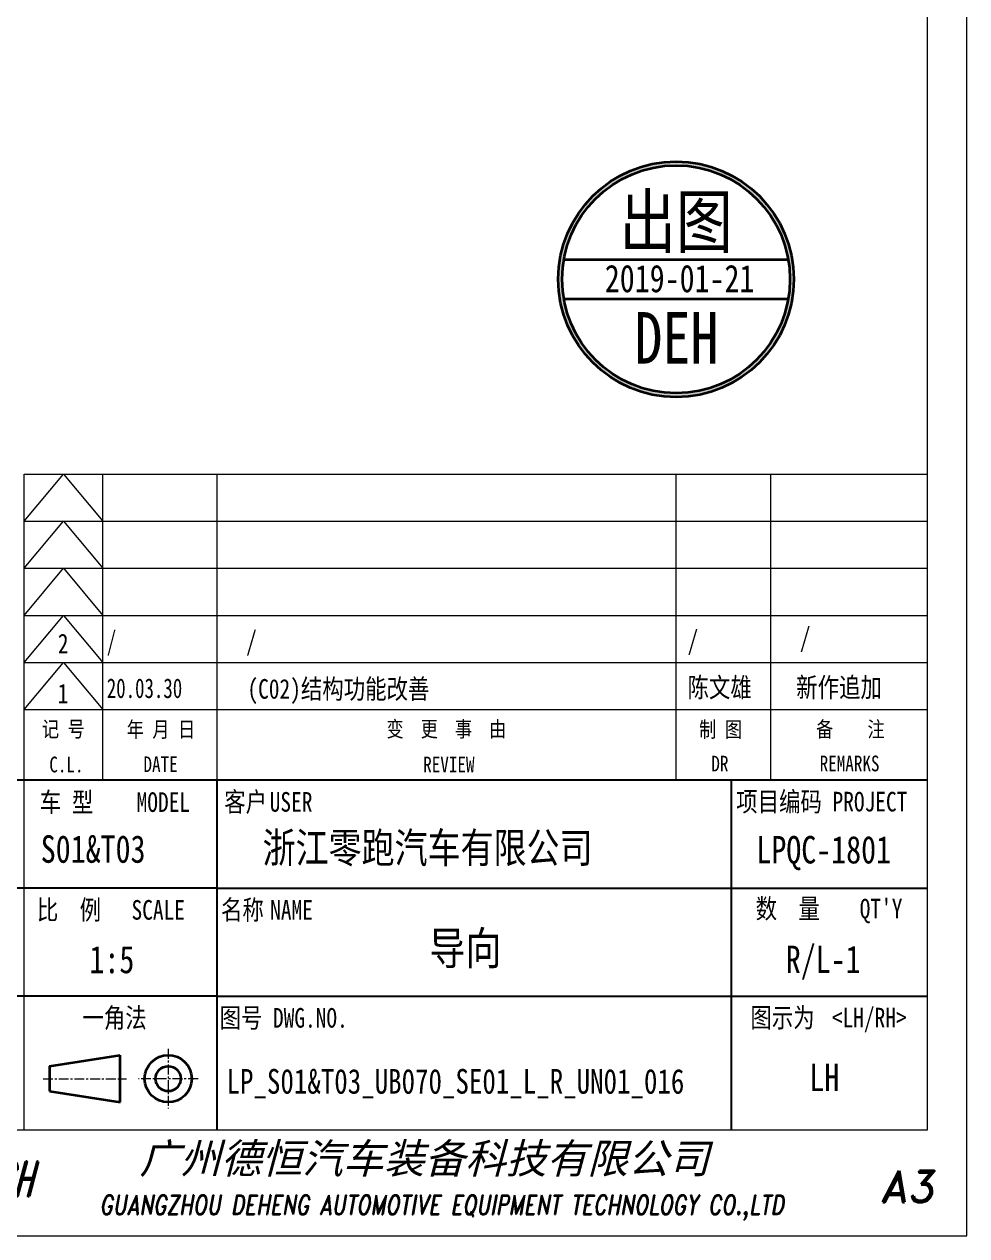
# Model space of a CAD drawing. Header units: millimetres. Extents: x 83639 to 85739, y 1568 to 3511.
# Drawn here: x 85139 to 85739, y 1568 to 2339 of the extents above; entities that cross this region are included whole.
import ezdxf
from ezdxf.enums import TextEntityAlignment as Align

# ---------------------------------------------------------------- set-up
doc = ezdxf.new("R2010")
doc.units = ezdxf.units.MM
doc.header["$LTSCALE"] = 0.5
doc.linetypes.add('AM_ISO08W050x2', pattern=[9, 6, -0.75, 1.5, -0.75])
doc.linetypes.add('CENTER', pattern=[2, 1.25, -0.25, 0.25, -0.25])
for name, color, linetype, lineweight in [('中心线', 2, 'AM_ISO08W050x2', 18), ('印章专用-出图', 1, 'Continuous', 80), ('图框', 7, 'Continuous', 18), ('检图用', 1, 'Continuous', 100)]:
    doc.layers.add(name, color=color, linetype=linetype, lineweight=lineweight)
for name, color, linetype in [('图\\M+19E79\\M+195B6\\M+18E9A', 7, 'Continuous'), ('图号', 7, 'Continuous'), ('图名', 7, 'Continuous'), ('数量', 7, 'Continuous'), ('车型', 7, 'Continuous')]:
    doc.layers.add(name, color=color, linetype=linetype)
doc.layers.add('打印-禁用', color=7, linetype='Continuous', lineweight=15, plot=False)
doc.styles.add('STYLE1', font='')
doc.styles.add('国标', font='simfang.ttf', dxfattribs={"width": 0.8})
doc.styles.add('标题\\M+18E9A', font='romand.shx', dxfattribs={"oblique": 10, "bigfont": 'bigfont.shx'})
doc.styles.get('STYLE1').set_extended_font_data('SimSun')

# ---------------------------------------------------------------- blocks, each defined once
blk = doc.blocks.new('DEH-PART-A3-1')
at = {"layer": '中心线', "color": 1, "linetype": 'CENTER', "lineweight": 5, "ltscale": 2}
for p, q in [((318.33, 23.8), (318.33, 16.2)), ((302.4, 20), (313, 20)), ((322.13, 20), (314.53, 20))]:
    blk.add_line(p, q, dxfattribs=at)
at = {"layer": '图\\M+19E79\\M+195B6\\M+18E9A', "color": 7}
blk.add_line((415, 58), (235, 58), dxfattribs=at)
at = {"layer": '图\\M+19E79\\M+195B6\\M+18E9A', "color": 9}
for p, q in [((415, 58), (235, 58)), ((324.5, 58), (324.5, 13.5)), ((390, 58), (390, 13.5)), ((324.5, 44.25), (235, 44.25)), ((324.5, 44.25), (415, 44.25)), ((324.5, 30.5), (235, 30.5)), ((324.5, 30.5), (415, 30.5))]:
    blk.add_line(p, q, dxfattribs=at)
at = {"layer": '图框', "linetype": 'Continuous'}
for p, q in [((415, 13.5), (415, 292)), ((300, 97), (415, 97)), ((300, 13.5), (300, 97)), ((25, 13.5), (415, 13.5))]:
    blk.add_line(p, q, dxfattribs=at)
at = {"layer": '图框', "color": 9}
for p, q in [((300, 91), (305, 97)), ((305, 97), (310, 91)), ((310, 58), (310, 97)), ((383, 58), (383, 97)), ((395, 97), (395, 58)), ((300, 91), (415, 91)), ((300, 85), (305, 91)), ((305, 91), (310, 85)), ((300, 85), (415, 85)), ((300, 79), (305, 85)), ((305, 85), (310, 79)), ((300, 79), (415, 79)), ((300, 73), (305, 79)), ((305, 79), (310, 73)), ((300, 73), (415, 73)), ((300, 67), (305, 73)), ((305, 73), (310, 67)), ((300, 67), (415, 67))]:
    blk.add_line(p, q, dxfattribs=at)
at = {"layer": '图框', "color": 9, "linetype": 'Continuous'}
blk.add_line((324.5, 97), (324.5, 13.5), dxfattribs=at)
at = {"layer": '图框', "color": 2, "linetype": 'ByBlock', "lineweight": 35}
for p, q in [((303.2, 21.6), (312.2, 23)), ((303.2, 21.6), (303.2, 18.4)), ((312.2, 17), (312.2, 23)), ((303.2, 18.4), (312.2, 17))]:
    blk.add_line(p, q, dxfattribs=at)
for radius in [3, 1.6]:
    blk.add_circle((318.33, 20), radius, dxfattribs=at)
at = {"layer": '打印-禁用', "linetype": 'Continuous'}
for p, q in [((420, 0), (420, 297)), ((0, 0), (420, 0))]:
    blk.add_line(p, q, dxfattribs=at)
at = {"layer": '图\\M+19E79\\M+195B6\\M+18E9A', "color": 9, "style": '国标', "width": 0.8}
for s, p in [('车 型', (305.38, 55.27)), ('MODEL', (317.71, 55.22))]:
    blk.add_text(s, height=2.5, dxfattribs=at).set_placement(p, align=Align.MIDDLE)
for s, p in [('客户', (328.19, 54)), ('USER', (333.97, 54))]:
    blk.add_text(s, height=2.5, dxfattribs=at).set_placement(p, align=Align.CENTER)
for s, p in [('项目编码 PROJECT', (390.64, 54.03)), ('数  量', (393.12, 40.41)), ('比  例\u3000', (301.61, 40.25)), ('SCALE', (313.66, 40.25)), ('名称\u3000', (325.05, 40.25)), ('NAME', (331.31, 40.25)), ("QT'Y ", (406.37, 40.41)), ('一角法', (307.41, 26.5)), ('图示为', (392.45, 26.53)), ('图号', (324.87, 26.5)), ('DWG.NO.', (331.67, 26.5)), ('<LH/RH>', (402.82, 26.53))]:
    blk.add_text(s, height=2.5, dxfattribs=at).set_placement(p)
at = {"layer": '图\\M+19E79\\M+195B6\\M+18E9A', "color": 7, "lineweight": -3, "style": 'STYLE1', "oblique": 15}
blk.add_text('广州德恒汽车装备科技有限公司', height=3.8, dxfattribs=at).set_placement((314.67, 7.95))
at = {"layer": '图\\M+19E79\\M+195B6\\M+18E9A', "color": 7, "style": '标题\\M+18E9A'}
for s, height, oblique, width, p in [('DEH-TECH', 4.4, 15, 0.6, (291.67, 7.25)), ('GUANGZHOU DEHENG AUTOMOTIVE EQUIPMENT TECHNOLOGY CO.,LTD ', 2.5, 10, 0.75, (353.77, 3.56))]:
    blk.add_text(s, height=height, dxfattribs=dict(at, oblique=oblique, width=width)).set_placement(p, align=Align.MIDDLE)
at = {"layer": '图\\M+19E79\\M+195B6\\M+18E9A', "color": 7, "style": '标题\\M+18E9A', "oblique": 10}
blk.add_text('A3', height=4, dxfattribs=at).set_placement((412.42, 6.26), align=Align.MIDDLE)
at = {"layer": '图框', "color": 9, "style": '国标', "width": 0.8}
for s, p in [('记 号', (304.98, 63.52)), ('年 月 日', (317.41, 63.48)), ('变  更  事  由', (353.75, 63.53)), ('C.L.', (305.37, 59.01)), ('DATE', (317.36, 59.04)), ('REVIEW', (354.06, 59.01))]:
    blk.add_text(s, height=2, dxfattribs=at).set_placement(p, align=Align.CENTER)
for s, p in [('制 图', (388.66, 64.51)), ('备    注', (405.18, 64.54)), ('DR', (388.57, 60.12)), ('REMARKS', (405.08, 60.14))]:
    blk.add_text(s, height=2, dxfattribs=at).set_placement(p, align=Align.MIDDLE)
blk = doc.blocks.new('出图章')
at = {"layer": '印章专用-出图'}
h = blk.add_hatch(color=256, dxfattribs=at)
h.paths.add_polyline_path([(-15, 0, 1), (15, 0, 1)])
h.paths.add_polyline_path([(14.5, 0, -1), (-14.5, 0, -1)], flags=16)
h.paths.add_polyline_path([(-7.31, -12.35), (7.41, -12.35), (7.41, -2.73), (-7.31, -2.73)], flags=8)
at = {"layer": '印章专用-出图', "lineweight": 35}
for p, q in [((-14.28, 2.5), (14.28, 2.5)), ((-14.28, -2.5), (14.28, -2.5))]:
    blk.add_line(p, q, dxfattribs=at)
for radius in [15, 14.5]:
    blk.add_circle((0, 0), radius, dxfattribs=at)
at = {"layer": '印章专用-出图', "color": 4, "style": '国标', "width": 0.8}
blk.add_text('DEH', height=6.562, dxfattribs=at).set_placement((0.05, -10.74), align=Align.CENTER)
at = {"layer": '印章专用-出图', "color": 3, "style": '国标', "width": 0.8}
blk.add_attdef('出图', text='', height=6.6, dxfattribs=at).set_placement((0, 7.35), align=Align.MIDDLE_CENTER)
at = {"layer": '印章专用-出图', "color": 2, "style": '国标', "width": 0.8}
blk.add_attdef('XXXX.XX.XX', text='', height=3.5, dxfattribs=at).set_placement((0.45, 0.1), align=Align.MIDDLE_CENTER)
blk = doc.blocks.new('YZ-CT')
at = {"layer": '印章专用-出图'}
blk.add_blockref('出图章', (0.63, 0), dxfattribs=at).add_auto_attribs({'出图': '出图', 'XXXX.XX.XX': '2019-01-21'})

msp = doc.modelspace()

# ---------------------------------------------------------------- block references
at = {"layer": '印章专用-出图', "xscale": 5, "yscale": 5, "zscale": 5}
msp.add_blockref('YZ-CT', (85550.403, 2177.035), dxfattribs=at)
at = {"layer": '检图用', "color": 7, "xscale": 5, "yscale": 5, "zscale": 5}
msp.add_blockref('DEH-PART-A3-1', (83638.604, 1568.051), dxfattribs=at)

# ---------------------------------------------------------------- texts
at = {"layer": '图\\M+19E79\\M+195B6\\M+18E9A', "color": 3, "style": '国标'}
for s, height, width, p in [('/', 12.5, 0.705904, (85191.153, 1940.411)), ('/', 12.5, 0.8, (85279.83, 1940.411)), ('/', 12.5, 0.8, (85560.856, 1940.904)), ('/', 12.5, 0.8, (85632.33, 1942.758)), ('2', 12.5, 0.8, (85159.992, 1938.831)), ('20.03.30', 12.5, 0.705904, (85191.153, 1910.411)), ('(C02)结构功能改善', 12.5, 0.8, (85280.69, 1909.987)), ('陈文雄', 12.5, 0.8, (85560.856, 1910.904)), ('新作追加', 12.5, 0.8, (85630.012, 1910.958)), ('1', 12.5, 0.8, (85159.938, 1907.031)), ('浙江零跑汽车有限公司', 19.25, 0.8, (85290.329, 1805.455)), ('LPQC-1801', 17.5, 0.8, (85604.689, 1805.1)), ('1:5', 17.5, 0.8, (85180.107, 1735.216))]:
    msp.add_text(s, height=height, dxfattribs=dict(at, width=width)).set_placement(p)
at = {"layer": '图\\M+19E79\\M+195B6\\M+18E9A', "color": 3, "style": '国标', "width": 0.8}
msp.add_text('LH', height=17.5, dxfattribs=at).set_placement((85647.962, 1660.132), align=Align.CENTER)
at = {"layer": '图号', "color": 3, "style": '国标', "width": 0.8}
msp.add_text('LP_S01&T03_UB070_SE01_L_R_UN01_016', height=15.75, dxfattribs=at).set_placement((85267.391, 1658.499))
at = {"layer": '图名', "color": 3, "style": '国标', "width": 0.8}
msp.add_text('导向', height=21, dxfattribs=at).set_placement((85419.364, 1740.618), align=Align.CENTER)
at = {"layer": '数量', "color": 3, "style": '国标', "width": 0.8}
msp.add_text('R/L-1', height=17.5, dxfattribs=at).set_placement((85647.193, 1735.292), align=Align.CENTER)
at = {"layer": '车型', "color": 3, "style": '国标', "width": 0.8}
msp.add_text('S01&T03', height=17.5, dxfattribs=at).set_placement((85149.129, 1805.531))

doc.saveas('drawing.dxf')
